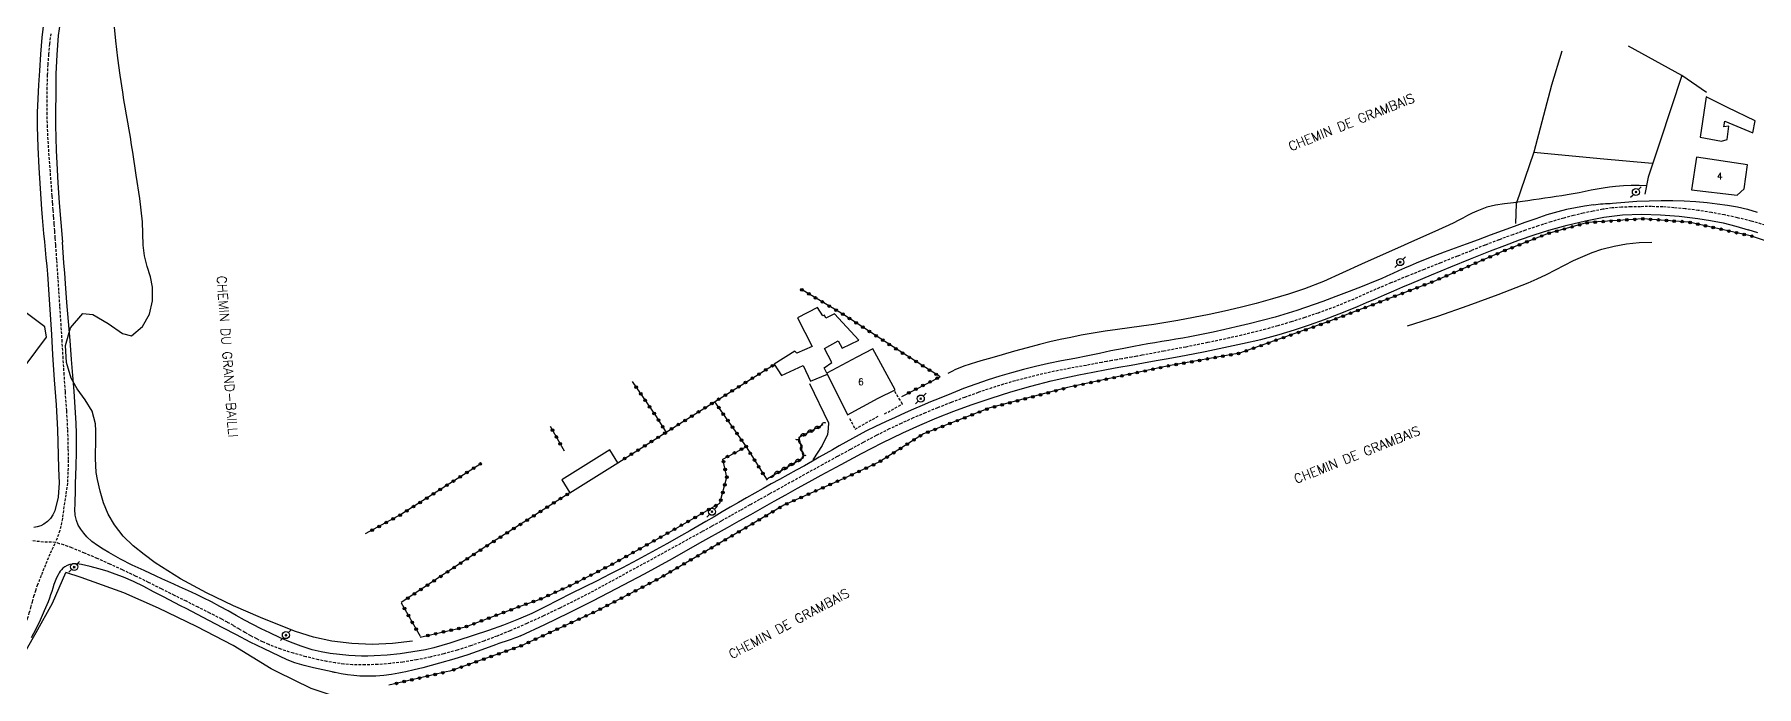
# Model space of a CAD drawing. Header units: millimetres. Extents: x 145000 to 146000, y 142999 to 144002.
# Drawn here: x 145295.3 to 145621, y 143668.2 to 143791.5 of the extents above; entities that cross this region are included whole.
import ezdxf
from ezdxf.enums import TextEntityAlignment as Align

# ---------------------------------------------------------------- set-up
doc = ezdxf.new("R2010")
doc.units = ezdxf.units.MM
doc.linetypes.add('DASHED', pattern=[0.75, 0.5, -0.25])
doc.layers.get('0').update_dxf_attribs({"linetype": 'CONTINUOUS'})
for name, color, linetype in [('W0001', 6, 'DASHED'), ('W0008', 7, 'CONTINUOUS'), ('W0017', 7, 'CONTINUOUS'), ('W0101', 7, 'CONTINUOUS'), ('W0104', 1, 'CONTINUOUS'), ('W0112', 1, 'DASHED'), ('W0211', 2, 'CONTINUOUS'), ('W0300', 7, 'CONTINUOUS'), ('W0310', 3, 'CONTINUOUS'), ('W0323', 7, 'CONTINUOUS'), ('W0330', 7, 'CONTINUOUS'), ('W0473', 7, 'CONTINUOUS'), ('W0989', 7, 'CONTINUOUS'), ('W0991', 7, 'CONTINUOUS')]:
    doc.layers.add(name, color=color, linetype=linetype)
doc.styles.get("Standard").update_dxf_attribs({"font": 'romans.shx', "width": 0.85})

# ---------------------------------------------------------------- blocks, each defined once
blk = doc.blocks.new('T473')
for p, q in [((-0.166667, 0.166667), (0.166667, -0.166667)), ((-0.166667, -0.166667), (0.166667, 0.166667)), ((0.500001, 0.500001), (1.000002, 1.000002)), ((-1.000002, -1.000002), (-0.500001, -0.500001))]:
    blk.add_line(p, q)
blk.add_ellipse((0, 0), major_axis=(0.471405, 0.471405), ratio=1, start_param=5.4977871438, end_param=11.780972451)
blk = doc.blocks.new('t323o')
at = {"color": 0, "linetype": 'Continuous'}
for radius in [0.25, 0.15]:
    blk.add_circle((0, 0), radius, dxfattribs=at)
blk = doc.blocks.new('t310o')
at = {"color": 0, "linetype": 'Continuous'}
for centre, start, end in [((-0.5, 0.38), 216.8699, 323.1304), ((0.5, -0.37), 36.8699, 143.1303)]:
    blk.add_arc(centre, 0.625, start, end, dxfattribs=at)

msp = doc.modelspace()

# ---------------------------------------------------------------- linework, layer by layer
at = {"layer": 'W0001'}
for points in [[(145298.38, 143791.64), (145298.14, 143789.7), (145297.95, 143787.76), (145297.81, 143785.81), (145297.71, 143783.86), (145297.63, 143781.48), (145297.6, 143779.11), (145297.62, 143776.73), (145297.68, 143774.35), (145297.82, 143771.32), (145298.02, 143768.3), (145298.25, 143765.28), (145298.48, 143762.26), (145298.57, 143760.93), (145298.67, 143759.61), (145298.76, 143758.28), (145298.86, 143756.96), (145298.97, 143755.63), (145299.06, 143754.31), (145299.16, 143752.98), (145299.26, 143751.66), (145299.46, 143748.74), (145299.66, 143745.83), (145299.85, 143742.91), (145300.04, 143739.99), (145300.25, 143736.87), (145300.45, 143733.75), (145300.64, 143730.63), (145300.83, 143727.5), (145301.07, 143723.93), (145301.33, 143720.35), (145301.54, 143716.76), (145301.63, 143713.18), (145301.64, 143711.01), (145301.63, 143708.84), (145301.51, 143706.66), (145301.22, 143704.5), (145300.87, 143702.26), (145300.56, 143699.98), (145300.09, 143697.7), (145299.27, 143695.53), (145299.26, 143695.48)], [(145622.67, 143755.46), (145620.05, 143756.19), (145617.41, 143756.85), (145614.96, 143757.39), (145612.5, 143757.85), (145610.02, 143758.23), (145607.54, 143758.54), (145605.42, 143758.75), (145603.31, 143758.89), (145601.19, 143758.96), (145599.07, 143758.94), (145597.29, 143758.9), (145595.51, 143758.84), (145593.73, 143758.71), (145591.97, 143758.44), (145590.11, 143758.1), (145588.25, 143757.7), (145586.41, 143757.27), (145584.58, 143756.79), (145582.14, 143756.08), (145579.73, 143755.31), (145577.33, 143754.49), (145574.94, 143753.65), (145572.29, 143752.68), (145569.67, 143751.66), (145567.06, 143750.62), (145564.44, 143749.58), (145561.29, 143748.33), (145558.14, 143747.08), (145554.99, 143745.81), (145551.85, 143744.52), (145550.45, 143743.93), (145549.04, 143743.32), (145547.65, 143742.71), (145546.25, 143742.09), (145544.85, 143741.48), (145543.44, 143740.88), (145542.03, 143740.3), (145540.6, 143739.75), (145538.09, 143738.84), (145535.57, 143737.98), (145533.02, 143737.17), (145530.47, 143736.41), (145528.2, 143735.78), (145525.92, 143735.19), (145523.63, 143734.65), (145521.34, 143734.12), (145517.21, 143733.24), (145513.07, 143732.41), (145508.93, 143731.63), (145504.78, 143730.85), (145503.83, 143730.67), (145502.88, 143730.5), (145501.93, 143730.34), (145500.98, 143730.17), (145500.04, 143730.01), (145499.09, 143729.84), (145498.14, 143729.68), (145497.19, 143729.5), (145494.2, 143728.95), (145491.2, 143728.4), (145488.21, 143727.82), (145485.23, 143727.16), (145483.01, 143726.6), (145480.79, 143726.01), (145478.59, 143725.37), (145476.4, 143724.69), (145473.81, 143723.82), (145471.23, 143722.89), (145468.67, 143721.92), (145466.12, 143720.92), (145463.81, 143719.97), (145461.52, 143719), (145459.25, 143717.98), (145456.99, 143716.92), (145454.5, 143715.67), (145452.04, 143714.36), (145449.6, 143713.03), (145447.15, 143711.7), (145444.39, 143710.19), (145441.62, 143708.67), (145438.86, 143707.14), (145436.11, 143705.61), (145434.28, 143704.6), (145432.45, 143703.58), (145430.63, 143702.56), (145428.81, 143701.54), (145426.98, 143700.52), (145425.16, 143699.5), (145423.33, 143698.48), (145421.5, 143697.47), (145418.19, 143695.64), (145414.87, 143693.82), (145411.54, 143692), (145408.22, 143690.2), (145405.61, 143688.78), (145403.01, 143687.36), (145400.4, 143685.95), (145397.77, 143684.6), (145394.67, 143683.07), (145391.56, 143681.58), (145388.42, 143680.14), (145385.25, 143678.78), (145382.79, 143677.78), (145380.31, 143676.82), (145377.8, 143675.93), (145375.27, 143675.13), (145372.72, 143674.43), (145370.16, 143673.8), (145367.57, 143673.27), (145364.97, 143672.86), (145362.6, 143672.58), (145360.23, 143672.4), (145357.84, 143672.32), (145355.46, 143672.36), (145353.83, 143672.48), (145352.21, 143672.69), (145350.61, 143672.96), (145349.01, 143673.29), (145346.62, 143673.87), (145344.26, 143674.52), (145341.92, 143675.28), (145339.62, 143676.16), (145338.46, 143676.68), (145337.33, 143677.24), (145336.21, 143677.84), (145335.11, 143678.47), (145334.02, 143679.11), (145332.92, 143679.75), (145331.82, 143680.37), (145330.71, 143680.97), (145328.49, 143682.11), (145326.26, 143683.23), (145324.02, 143684.34), (145321.79, 143685.45), (145319.33, 143686.68), (145316.88, 143687.9), (145314.42, 143689.11), (145311.94, 143690.28), (145309.57, 143691.37), (145307.18, 143692.43), (145304.78, 143693.46), (145302.37, 143694.44), (145301.6, 143694.72), (145300.82, 143694.99), (145300.04, 143695.24), (145299.26, 143695.48)], [(145288.16, 143671), (145289.51, 143672.94), (145290.83, 143674.91), (145292.06, 143676.94), (145293.16, 143679.05), (145293.6, 143680.06), (145293.98, 143681.09), (145294.31, 143682.14), (145294.61, 143683.2), (145294.9, 143684.25), (145295.2, 143685.31), (145295.52, 143686.36), (145295.88, 143687.39), (145296.66, 143689.44), (145297.49, 143691.47), (145298.35, 143693.48), (145299.26, 143695.48)], [(145299.26, 143695.48), (145297, 143695.55), (145294.76, 143695.78)]]:
    msp.add_lwpolyline(points, dxfattribs=at)
at = {"layer": 'W0008'}
for points in [[(145297.03, 143794.08), (145296.7, 143790.92), (145296.44, 143787.76), (145296.22, 143784.6), (145296.05, 143781.97), (145295.92, 143779.35), (145295.83, 143776.72), (145295.81, 143774.09), (145295.9, 143770.17), (145296.09, 143766.26), (145296.34, 143762.35), (145296.62, 143758.45), (145296.74, 143756.91), (145296.87, 143755.37), (145297.02, 143753.84), (145297.17, 143752.31), (145297.32, 143750.78), (145297.47, 143749.24), (145297.61, 143747.71), (145297.74, 143746.17), (145298.02, 143742.37), (145298.26, 143738.56), (145298.49, 143734.75), (145298.72, 143730.95), (145299.04, 143726.22), (145299.39, 143721.5), (145299.66, 143716.77), (145299.76, 143712.03), (145299.83, 143709.43), (145299.94, 143706.77), (145299.79, 143704.06), (145299.12, 143701.44), (145298.76, 143700.7), (145298.3, 143700.01), (145297.73, 143699.41), (145297.07, 143698.91), (145296.47, 143698.6), (145295.83, 143698.4), (145295.17, 143698.3)], [(145300.17, 143793.82), (145299.8, 143791.29), (145299.49, 143787.67), (145299.35, 143784.04), (145299.31, 143780.41), (145299.29, 143776.79), (145299.29, 143774.38), (145299.33, 143771.97), (145299.4, 143769.56), (145299.5, 143767.15), (145299.7, 143763.42), (145299.96, 143759.69), (145300.27, 143755.97), (145300.62, 143752.25)], [(145590.21, 143759.27), (145590.65, 143759.36), (145591.1, 143759.43), (145591.55, 143759.47), (145592.01, 143759.5), (145592.46, 143759.52), (145592.91, 143759.54), (145593.36, 143759.57), (145593.81, 143759.61), (145596.11, 143759.82), (145598.41, 143759.98), (145600.71, 143760.07), (145603.02, 143760.11), (145605.19, 143760.1), (145607.36, 143760.03), (145609.53, 143759.91), (145611.69, 143759.72), (145613.6, 143759.5), (145615.52, 143759.24), (145617.42, 143758.9), (145619.3, 143758.47), (145621.17, 143757.92)], [(145590.21, 143759.27), (145588.5, 143759.03), (145586.81, 143758.73), (145585.12, 143758.38), (145583.45, 143757.97), (145581.35, 143757.37), (145579.27, 143756.67), (145577.22, 143755.93), (145575.16, 143755.2), (145572.89, 143754.38), (145570.62, 143753.55), (145568.36, 143752.7), (145566.1, 143751.86), (145564.01, 143751.09), (145561.92, 143750.32), (145559.83, 143749.54), (145557.75, 143748.73), (145556.63, 143748.27), (145555.53, 143747.79), (145554.42, 143747.29), (145553.32, 143746.8), (145552.22, 143746.3), (145551.12, 143745.8), (145550.02, 143745.32), (145548.9, 143744.85), (145546.44, 143743.85), (145543.97, 143742.89), (145541.48, 143741.94), (145538.99, 143741.02), (145537.36, 143740.44), (145535.73, 143739.86), (145534.09, 143739.31), (145532.44, 143738.79), (145530, 143738.08), (145527.55, 143737.43), (145525.09, 143736.81), (145522.62, 143736.22), (145520.43, 143735.72), (145518.24, 143735.24), (145516.04, 143734.79), (145513.83, 143734.36), (145512.51, 143734.11), (145511.19, 143733.88), (145509.87, 143733.66), (145508.54, 143733.44), (145507.22, 143733.22), (145505.89, 143733), (145504.57, 143732.77), (145503.25, 143732.52), (145501.07, 143732.1), (145498.89, 143731.66), (145496.72, 143731.2), (145494.54, 143730.76), (145492.06, 143730.26), (145489.58, 143729.77), (145487.1, 143729.27), (145484.63, 143728.71), (145482.38, 143728.15), (145480.13, 143727.55), (145477.9, 143726.91), (145475.69, 143726.22), (145473.35, 143725.41), (145471.03, 143724.54), (145468.74, 143723.63), (145466.44, 143722.71), (145464.81, 143722.05), (145463.19, 143721.37), (145461.58, 143720.67), (145459.97, 143719.96), (145458.1, 143719.12), (145456.24, 143718.28), (145454.39, 143717.4), (145452.56, 143716.49), (145451.28, 143715.82), (145450.01, 143715.13), (145448.75, 143714.43), (145447.5, 143713.71), (145446.25, 143712.99), (145445, 143712.27), (145443.75, 143711.56), (145442.49, 143710.85), (145440.93, 143709.98), (145439.36, 143709.12), (145437.8, 143708.26), (145436.23, 143707.39), (145434.67, 143706.53), (145433.1, 143705.66), (145431.54, 143704.79), (145429.98, 143703.91), (145428.44, 143703.03), (145426.9, 143702.14), (145425.37, 143701.24), (145423.84, 143700.33), (145422.31, 143699.43), (145420.77, 143698.54), (145419.23, 143697.65), (145417.69, 143696.77), (145414.92, 143695.22), (145412.14, 143693.68), (145409.35, 143692.17), (145406.55, 143690.69), (145404.13, 143689.45), (145401.7, 143688.23), (145399.26, 143687.03), (145396.82, 143685.83), (145394.34, 143684.57), (145391.87, 143683.3), (145389.38, 143682.07), (145386.84, 143680.94), (145384.02, 143679.83), (145381.16, 143678.81), (145378.29, 143677.87), (145375.4, 143676.94), (145373.89, 143676.46), (145372.36, 143675.99), (145370.83, 143675.56), (145369.27, 143675.2), (145366.86, 143674.77), (145364.44, 143674.44), (145362, 143674.19), (145359.56, 143674.03), (145358.35, 143673.99), (145357.15, 143673.99), (145355.94, 143674.03), (145354.74, 143674.12), (145352.99, 143674.29), (145351.25, 143674.5), (145349.51, 143674.8), (145347.79, 143675.2), (145345.73, 143675.84), (145343.72, 143676.61), (145341.75, 143677.47), (145339.79, 143678.36), (145338.18, 143679.13), (145336.59, 143679.94), (145335.02, 143680.78), (145333.46, 143681.65), (145331.9, 143682.52), (145330.34, 143683.38), (145328.76, 143684.22), (145327.17, 143685.02), (145326.07, 143685.55), (145324.97, 143686.07), (145323.86, 143686.57), (145322.75, 143687.07), (145321.63, 143687.56), (145320.52, 143688.06), (145319.41, 143688.57), (145318.31, 143689.09), (145316.05, 143690.15), (145313.79, 143691.2), (145311.56, 143692.32), (145309.38, 143693.54), (145308.29, 143694.21), (145307.21, 143694.9), (145306.17, 143695.67), (145305.22, 143696.55), (145304.61, 143697.23), (145304.05, 143697.96), (145303.58, 143698.76), (145303.23, 143699.61), (145303, 143700.63), (145302.94, 143701.67), (145302.97, 143702.7), (145303.01, 143703.72), (145303.02, 143704.54), (145303.04, 143705.35), (145303.06, 143706.17), (145303.08, 143706.98), (145303.1, 143707.8), (145303.12, 143708.62), (145303.15, 143709.43), (145303.18, 143710.25), (145303.23, 143712.18), (145303.26, 143714.12), (145303.24, 143716.05), (145303.16, 143717.99), (145302.98, 143721.01), (145302.78, 143724.04), (145302.56, 143727.06), (145302.32, 143730.08), (145302.01, 143733.67), (145301.71, 143737.26), (145301.42, 143740.85), (145301.15, 143744.44), (145301.01, 143746.39), (145300.87, 143748.35), (145300.74, 143750.3), (145300.62, 143752.25)], [(145387.24, 143677.83), (145391.83, 143679.98), (145396.38, 143682.18), (145400.91, 143684.43), (145405.41, 143686.74), (145410.7, 143689.55), (145415.95, 143692.45), (145421.17, 143695.38), (145426.4, 143698.3), (145428.61, 143699.53), (145430.82, 143700.77), (145433.02, 143702.01), (145435.22, 143703.25), (145437.43, 143704.49), (145439.64, 143705.73), (145441.85, 143706.95), (145444.08, 143708.16), (145447.91, 143710.23), (145451.76, 143712.29), (145455.63, 143714.29), (145459.56, 143716.19), (145462.75, 143717.63), (145465.97, 143719), (145469.22, 143720.29), (145472.5, 143721.5), (145476.23, 143722.76), (145479.99, 143723.93), (145483.78, 143725), (145487.59, 143726), (145490.2, 143726.61), (145492.83, 143727.14), (145495.46, 143727.64), (145498.1, 143728.14), (145500.43, 143728.59), (145502.76, 143729.01), (145505.1, 143729.43), (145507.44, 143729.84), (145509.77, 143730.26), (145512.11, 143730.68), (145514.44, 143731.13), (145516.77, 143731.59), (145520.28, 143732.31), (145523.78, 143733.05), (145527.27, 143733.86), (145530.74, 143734.78), (145533.62, 143735.65), (145536.47, 143736.61), (145539.3, 143737.63), (145542.11, 143738.69), (145543.84, 143739.37), (145545.57, 143740.08), (145547.28, 143740.81), (145548.99, 143741.55), (145550.69, 143742.3), (145552.4, 143743.04), (145554.11, 143743.78), (145555.83, 143744.5), (145559.53, 143746.05), (145563.24, 143747.6), (145566.95, 143749.11), (145570.69, 143750.58), (145573.43, 143751.63), (145576.18, 143752.67), (145578.96, 143753.65), (145581.77, 143754.51), (145585.2, 143755.44), (145588.66, 143756.28), (145592.17, 143756.95), (145595.71, 143757.37), (145599.28, 143757.52), (145602.84, 143757.43), (145606.39, 143757.15), (145609.92, 143756.73), (145612.34, 143756.35), (145614.74, 143755.87), (145617.11, 143755.28), (145619.46, 143754.58)], [(145621.27, 143754.01), (145619.46, 143754.58)], [(145351.58, 143671), (145349.81, 143671.36), (145348.05, 143671.75), (145346.29, 143672.2), (145344.57, 143672.74), (145343.07, 143673.31), (145341.62, 143673.96), (145340.18, 143674.65), (145338.75, 143675.34), (145336.11, 143676.64), (145333.51, 143677.99), (145330.91, 143679.36), (145328.3, 143680.72), (145327.23, 143681.28), (145326.15, 143681.84), (145325.08, 143682.4), (145324, 143682.96), (145322.93, 143683.52), (145321.85, 143684.08), (145320.78, 143684.63), (145319.7, 143685.18), (145317.82, 143686.15), (145315.95, 143687.12), (145314.05, 143688.07), (145312.11, 143688.91), (145310.58, 143689.5), (145309.02, 143690.04), (145307.44, 143690.51), (145305.85, 143690.91), (145305.03, 143691.11), (145304.19, 143691.3), (145303.33, 143691.42), (145302.46, 143691.39), (145301.97, 143691.28), (145301.5, 143691.1), (145301.06, 143690.87), (145300.66, 143690.58), (145300.38, 143690.32), (145300.15, 143690.02), (145299.95, 143689.7), (145299.76, 143689.37), (145299.46, 143688.76), (145299.2, 143688.13), (145298.97, 143687.49), (145298.76, 143686.84), (145298.55, 143686.19), (145298.35, 143685.55), (145298.13, 143684.91), (145297.88, 143684.27), (145297.14, 143682.53), (145296.37, 143680.81), (145295.55, 143679.1), (145294.68, 143677.42)], [(145387.24, 143677.83), (145386.67, 143677.58), (145386.08, 143677.35), (145385.49, 143677.14), (145384.89, 143676.94), (145384.3, 143676.75), (145383.7, 143676.56), (145383.11, 143676.35), (145382.52, 143676.14), (145379.9, 143675.17), (145377.26, 143674.25), (145374.61, 143673.41), (145371.93, 143672.62), (145370.34, 143672.18), (145368.74, 143671.75), (145367.14, 143671.36), (145365.53, 143671)], [(145365.53, 143671), (145364.86, 143670.87), (145364.19, 143670.74), (145363.52, 143670.63), (145362.85, 143670.53), (145361.35, 143670.35), (145359.86, 143670.22), (145358.36, 143670.17), (145356.85, 143670.19), (145355.67, 143670.29), (145354.49, 143670.45), (145353.33, 143670.66), (145352.17, 143670.89), (145352.02, 143670.91), (145351.87, 143670.94), (145351.73, 143670.97), (145351.58, 143671)]]:
    msp.add_lwpolyline(points, dxfattribs=at)
at = {"layer": 'W0017'}
msp.add_lwpolyline([(145441.88, 143725.49), (145445.47, 143718.09), (145445.4, 143717.02), (145445.33, 143715.9), (145444.3, 143713.77), (145442.51, 143711.1)], dxfattribs=at)
at = {"layer": 'W0101'}
for points in [[(145617.35, 143761.12), (145618.68, 143762.33), (145619.34, 143766.88), (145609.71, 143768.3), (145608.73, 143762.15)], [(145608.73, 143762.15), (145617.35, 143761.12)]]:
    msp.add_lwpolyline(points, dxfattribs=at)
msp.add_lwpolyline([(145449.1, 143719.62), (145454.89, 143722.73), (145458.07, 143724.32), (145453.89, 143732.06), (145450.85, 143730.48), (145445.17, 143727.5)], close=True, dxfattribs=at)
at = {"layer": 'W0104'}
for points in [[(145611.48, 143779.73), (145610.35, 143772.07), (145614.42, 143771.34), (145615.49, 143771.64), (145615.78, 143774.13), (145614.87, 143774.04), (145615.02, 143775.11), (145620.31, 143772.92), (145620.8, 143775.14), (145615.54, 143777.7)], [(145396.57, 143704.87), (145405.67, 143710.54), (145404.13, 143713), (145395.03, 143707.33)]]:
    msp.add_lwpolyline(points, close=True, dxfattribs=at)
for points in [[(145291.51, 143726.17), (145297.58, 143734.27), (145297.25, 143736.2), (145284.03, 143746.1)], [(145445.2, 143727.45), (145444.67, 143728.5), (145446.15, 143729.48), (145444.72, 143732.11), (145447.32, 143733.56), (145448.1, 143732.19), (145451.2, 143733.73), (145446.6, 143738.67), (145444.96, 143737.87), (145444.72, 143738.43), (145444.42, 143738.29), (145443.42, 143739.89), (145439.61, 143737.95), (145442.4, 143732.49), (145439.48, 143731.24), (145439.13, 143731.64), (145435.24, 143729.17), (145436.6, 143727.06), (145440.68, 143728.92), (145442.09, 143725.98), (145445.27, 143727.31)]]:
    msp.add_lwpolyline(points, dxfattribs=at)
at = {"layer": 'W0112'}
for points in [[(145456.09, 143719.76), (145459.46, 143721.64), (145457.97, 143724.15)], [(145449.46, 143718.92), (145450.54, 143716.91), (145455.05, 143719.43)]]:
    msp.add_lwpolyline(points, dxfattribs=at)
at = {"layer": 'W0211'}
for points in [[(145366.82, 143676.8), (145363.01, 143676.35), (145359.17, 143676.2), (145355.34, 143676.36), (145351.52, 143676.82), (145348.04, 143677.58), (145344.65, 143678.66), (145341.33, 143679.93), (145338.07, 143681.29), (145332.93, 143683.52), (145327.85, 143685.92), (145322.89, 143688.59), (145318.15, 143691.63), (145316.02, 143693.17), (145313.96, 143694.83), (145312.05, 143696.68), (145310.4, 143698.78), (145309.24, 143700.79), (145308.36, 143702.94), (145307.69, 143705.15), (145307.19, 143707.38), (145306.98, 143708.69), (145306.88, 143710.01), (145306.84, 143711.32), (145306.86, 143712.64), (145306.89, 143713.95), (145306.92, 143715.25), (145306.91, 143716.56), (145306.85, 143717.87), (145306.2, 143720.27), (145304.85, 143722.46), (145303.35, 143724.48), (145302.24, 143726.51), (145301.37, 143729.46), (145301.17, 143732.71), (145302.1, 143736.03), (145304.41, 143738.73), (145306.35, 143738.57), (145309.2, 143736.84), (145311.92, 143734.98), (145313.64, 143734.53), (145315.74, 143736.28), (145317.07, 143738.62), (145317.64, 143741.16), (145317.61, 143743.7), (145317.23, 143745.66), (145316.62, 143747.62), (145316.08, 143749.62), (145315.87, 143751.64), (145315.7, 143756.07), (145315.2, 143760.49), (145314.53, 143764.87), (145313.88, 143769.23), (145313.67, 143770.65), (145313.44, 143772.07), (145313.19, 143773.49), (145312.94, 143774.9), (145312.69, 143776.31), (145312.44, 143777.73), (145312.21, 143779.14), (145311.99, 143780.56), (145311.52, 143783.79), (145311.07, 143787.02), (145310.67, 143790.26), (145310.36, 143793.51)], [(145600.34, 143762.91), (145598.84, 143762.96), (145597.34, 143762.95), (145595.84, 143762.89), (145594.35, 143762.77), (145593.2, 143762.64), (145592.05, 143762.47), (145590.91, 143762.26), (145589.78, 143762.04), (145588.64, 143761.81), (145587.51, 143761.58), (145586.38, 143761.37), (145585.24, 143761.17), (145584.18, 143761), (145583.12, 143760.84), (145582.05, 143760.68), (145580.99, 143760.53), (145579.93, 143760.38), (145578.86, 143760.22), (145577.8, 143760.06), (145576.74, 143759.9), (145575.06, 143759.68), (145573.36, 143759.48), (145571.67, 143759.23), (145570.01, 143758.82), (145569.07, 143758.49), (145568.15, 143758.11), (145567.25, 143757.69), (145566.37, 143757.25), (145565.5, 143756.78), (145564.62, 143756.32), (145563.75, 143755.88), (145562.86, 143755.45), (145559.61, 143753.98), (145556.36, 143752.53), (145553.1, 143751.1), (145549.84, 143749.66), (145546.28, 143748.05), (145542.73, 143746.41), (145539.15, 143744.82), (145535.51, 143743.4), (145532.51, 143742.39), (145529.47, 143741.49), (145526.41, 143740.67), (145523.34, 143739.9), (145520.41, 143739.21), (145517.47, 143738.58), (145514.52, 143737.99), (145511.56, 143737.44), (145509.28, 143737.05), (145507, 143736.7), (145504.71, 143736.37), (145502.42, 143736.05), (145500.13, 143735.73), (145497.85, 143735.4), (145495.56, 143735.03), (145493.29, 143734.63), (145491.31, 143734.24), (145489.34, 143733.82), (145487.38, 143733.37), (145485.42, 143732.89), (145483.04, 143732.28), (145480.68, 143731.62), (145478.31, 143730.94), (145475.95, 143730.26), (145474.73, 143729.91), (145473.51, 143729.57), (145472.29, 143729.2), (145471.08, 143728.79), (145470.31, 143728.48), (145469.54, 143728.14), (145468.79, 143727.78), (145468.05, 143727.39)]]:
    msp.add_lwpolyline(points, dxfattribs=at)
at = {"layer": 'W0300'}
msp.add_lwpolyline([(145555, 143736.39), (145560.77, 143738.25), (145566.49, 143740.23), (145572.18, 143742.32), (145577.82, 143744.54), (145579.57, 143745.3), (145581.3, 143746.13), (145583.01, 143747), (145584.71, 143747.88), (145586.43, 143748.74), (145588.18, 143749.55), (145589.96, 143750.27), (145591.79, 143750.88), (145594.11, 143751.47), (145596.47, 143751.89), (145598.84, 143752.15), (145601.23, 143752.24)], dxfattribs=at)
at = {"layer": 'W0310'}
msp.add_lwpolyline([(145433.95, 143707.57), (145440.73, 143711.51), (145439.92, 143715.36), (145444.45, 143717.74)], dxfattribs=at)
at = {"layer": 'W0323'}
for points in [[(145626.9, 143751.07), (145619.91, 143753.43), (145608.23, 143756.02), (145599.52, 143756.65), (145589.09, 143755.92), (145581.61, 143753.88), (145573.08, 143750.51), (145559.97, 143744.82), (145540.1, 143737.21), (145523.25, 143731.24), (145509.8, 143728.84), (145490.7, 143724.73)], [(145459.35, 143723.07), (145466.59, 143726.79), (145458.97, 143731.6), (145448.2, 143738.63), (145440.39, 143743.27)], [(145405.67, 143710.54), (145417.88, 143718.25), (145423.95, 143722.06), (145435.2, 143729.08)], [(145490.7, 143724.73), (145476.01, 143720.89), (145463.45, 143715.99), (145455.16, 143710.71), (145448.25, 143707.51), (145437.01, 143702.5), (145430.8, 143698.79), (145413.68, 143688.8), (145401.59, 143682.49), (145387.34, 143675.9), (145373.88, 143671.16), (145373.19, 143671)], [(145408.37, 143725.9), (145412.79, 143719.45), (145414.92, 143716.07)], [(145423.95, 143722.06), (145429.92, 143713.57), (145433.86, 143707.22)], [(145392.84, 143717.48), (145395.48, 143712.79)], [(145368.26, 143677.56), (145376.83, 143679.51), (145387.17, 143683.4), (145391.11, 143684.82), (145396.81, 143687.42), (145404.27, 143691.17), (145414.96, 143697.17), (145424.94, 143702.88), (145426.27, 143707.82), (145425.49, 143711.23), (145429.92, 143713.57)], [(145379.71, 143710.36), (145364.74, 143700.8), (145357.85, 143697.08)], [(145396.57, 143704.87), (145381.24, 143695.06), (145364.65, 143684.1)], [(145364.65, 143684.07), (145368.24, 143677.76)], [(145373.19, 143671), (145362.3, 143668.49)]]:
    msp.add_lwpolyline(points, dxfattribs=at)
at = {"layer": 'W0330'}
for points in [[(145611.57, 143780.5), (145606.88, 143783.74), (145596.83, 143789.3)], [(145584.22, 143788.34), (145582.28, 143781.94), (145578.89, 143769.23), (145591.43, 143768.05), (145601.31, 143767.16)], [(145606.88, 143783.74), (145602.8, 143771.32), (145600.56, 143764.54), (145599.88, 143761.28)], [(145578.89, 143769.23), (145575.55, 143759.48), (145575.43, 143755.77)], [(145291.27, 143671), (145291.93, 143672.03), (145295.64, 143678.44), (145298.68, 143683.97), (145301.2, 143689.82)], [(145341.22, 143671), (145340.07, 143671.57), (145332.86, 143675.97), (145325.94, 143679.61), (145318.72, 143683.05), (145312.2, 143685.94), (145304.12, 143688.84), (145301.2, 143689.82)], [(145397.25, 143650.84), (145393.79, 143652.5), (145384.98, 143655.74), (145375.86, 143658.72), (145365.07, 143662.16), (145355.38, 143665.27), (145347.63, 143667.87), (145341.22, 143671)]]:
    msp.add_lwpolyline(points, dxfattribs=at)

# ---------------------------------------------------------------- block references
at = {"layer": 'W0310'}
for p, rotation in [((145442.79, 143716.86), 27.72673279074718), ((145444.11, 143717.56), 27.72673279074718), ((145440.13, 143715.46), 27.72673279074718), ((145440.18, 143714.12), 101.8081938855257), ((145441.46, 143716.16), 27.72673279074718), ((145439.13, 143710.59), 30.17440129976583), ((145440.43, 143711.34), 30.17440129976583), ((145440.49, 143712.65), 101.8081938855257), ((145435.24, 143708.33), 30.17440129976583), ((145436.54, 143709.08), 30.17440129976583), ((145437.84, 143709.83), 30.17440129976583)]:
    msp.add_blockref('t310o', p, dxfattribs=dict(at, rotation=rotation))
at = {"layer": 'W0323'}
for p, rotation in [((145593.51, 143756.23), 184.0196415781166), ((145595.01, 143756.33), 184.0196415781166), ((145596.5, 143756.44), 184.0196415781166), ((145598, 143756.54), 184.0196415781166), ((145599.5, 143756.65), 184.0196415781166), ((145600.99, 143756.54), 175.8260893192447), ((145602.49, 143756.43), 175.8260893192447), ((145603.98, 143756.32), 175.8260893192447), ((145605.48, 143756.22), 175.8260893192447), ((145580.39, 143753.4), 201.5926488151781), ((145581.79, 143753.93), 195.2512250923925), ((145583.24, 143754.32), 195.2512250923925), ((145584.68, 143754.72), 195.2512250923925), ((145586.13, 143755.11), 195.2512250923925), ((145587.58, 143755.51), 195.2512250923925), ((145589.02, 143755.9), 195.2512250923925), ((145590.52, 143756.02), 184.0196415781166), ((145592.01, 143756.12), 184.0196415781166), ((145606.98, 143756.11), 175.8260893192447), ((145608.47, 143755.96), 167.5325067430909), ((145609.93, 143755.64), 167.5325067430909), ((145611.4, 143755.32), 167.5325067430909), ((145612.86, 143754.99), 167.5325067430909), ((145614.33, 143754.67), 167.5325067430909), ((145615.79, 143754.34), 167.5325067430909), ((145617.26, 143754.02), 167.5325067430909), ((145618.72, 143753.7), 167.5325067430909), ((145620.18, 143753.34), 161.2976253810874), ((145572.03, 143750.05), 203.427098476081), ((145573.41, 143750.64), 201.5926488151781), ((145574.81, 143751.19), 201.5926488151781), ((145576.2, 143751.74), 201.5926488151781), ((145577.6, 143752.29), 201.5926488151781), ((145578.99, 143752.84), 201.5926488151781), ((145563.78, 143746.47), 203.427098476081), ((145565.15, 143747.07), 203.427098476081), ((145566.53, 143747.66), 203.427098476081), ((145567.9, 143748.26), 203.427098476081), ((145569.28, 143748.86), 203.427098476081), ((145570.66, 143749.45), 203.427098476081), ((145440.46, 143743.22), 149.2856726133264), ((145556.84, 143743.62), 200.9704346921233), ((145558.24, 143744.16), 200.9704346921233), ((145559.64, 143744.7), 200.9704346921233), ((145561.02, 143745.28), 203.427098476081), ((145562.4, 143745.87), 203.427098476081), ((145441.75, 143742.46), 149.2856726133264), ((145443.04, 143741.69), 149.2856726133264), ((145444.33, 143740.93), 149.2856726133264), ((145445.62, 143740.16), 149.2856726133264), ((145548.44, 143740.4), 200.9704346921233), ((145549.84, 143740.94), 200.9704346921233), ((145551.24, 143741.48), 200.9704346921233), ((145552.64, 143742.01), 200.9704346921233), ((145554.04, 143742.55), 200.9704346921233), ((145555.44, 143743.09), 200.9704346921233), ((145446.91, 143739.39), 149.2856726133264), ((145448.2, 143738.63), 149.2856726133264), ((145449.46, 143737.81), 146.8785941310503), ((145450.71, 143736.99), 146.8785941310503), ((145538.62, 143736.68), 199.5111323931006), ((145540.03, 143737.18), 199.5111323931006), ((145541.43, 143737.72), 200.9704346921233), ((145542.83, 143738.25), 200.9704346921233), ((145544.23, 143738.79), 200.9704346921233), ((145545.63, 143739.33), 200.9704346921233), ((145547.03, 143739.86), 200.9704346921233), ((145451.97, 143736.17), 146.8785941310503), ((145453.22, 143735.35), 146.8785941310503), ((145454.48, 143734.53), 146.8785941310503), ((145455.74, 143733.71), 146.8785941310503), ((145530.13, 143733.68), 199.5111323931006), ((145531.55, 143734.18), 199.5111323931006), ((145532.96, 143734.68), 199.5111323931006), ((145534.38, 143735.18), 199.5111323931006), ((145535.79, 143735.68), 199.5111323931006), ((145537.2, 143736.18), 199.5111323931006), ((145456.99, 143732.89), 146.8785941310503), ((145458.25, 143732.07), 146.8785941310503), ((145459.51, 143731.26), 147.7062538266221), ((145460.78, 143730.46), 147.7062538266221), ((145517.15, 143730.15), 190.1105148642356), ((145518.63, 143730.41), 190.1105148642356), ((145520.1, 143730.67), 190.1105148642356), ((145521.58, 143730.94), 190.1105148642356), ((145523.06, 143731.2), 190.1105148642356), ((145524.48, 143731.67), 199.5111323931006), ((145525.89, 143732.17), 199.5111323931006), ((145527.31, 143732.67), 199.5111323931006), ((145528.72, 143733.17), 199.5111323931006), ((145432.34, 143727.29), 31.96046548218613), ((145433.61, 143728.09), 31.96046548218613), ((145434.88, 143728.88), 31.96046548218613), ((145462.05, 143729.66), 147.7062538266221), ((145463.31, 143728.85), 147.7062538266221), ((145464.58, 143728.05), 147.7062538266221), ((145465.85, 143727.25), 147.7062538266221), ((145500.97, 143726.94), 192.1416649095818), ((145502.43, 143727.25), 192.1416649095818), ((145503.9, 143727.57), 192.1416649095818), ((145505.37, 143727.88), 192.1416649095818), ((145506.83, 143728.2), 192.1416649095818), ((145508.3, 143728.51), 192.1416649095818), ((145509.77, 143728.83), 192.1416649095818), ((145511.24, 143729.09), 190.1105148642356), ((145512.72, 143729.36), 190.1105148642356), ((145514.2, 143729.62), 190.1105148642356), ((145515.67, 143729.88), 190.1105148642356), ((145409.11, 143724.82), 304.368770630275), ((145409.96, 143723.58), 304.368770630275), ((145427.25, 143724.12), 31.96046548218613), ((145428.52, 143724.91), 31.96046548218613), ((145429.79, 143725.71), 31.96046548218613), ((145431.07, 143726.5), 31.96046548218613), ((145460.69, 143723.76), 27.18280547492123), ((145462.02, 143724.44), 27.18280547492123), ((145463.36, 143725.13), 27.18280547492123), ((145464.69, 143725.81), 27.18280547492123), ((145466.03, 143726.5), 27.18280547492123), ((145487.03, 143723.77), 194.6375428903991), ((145488.49, 143724.15), 194.6375428903991), ((145489.94, 143724.53), 194.6375428903991), ((145492.17, 143725.04), 192.1416649095818), ((145493.63, 143725.36), 192.1416649095818), ((145495.1, 143725.68), 192.1416649095818), ((145496.57, 143725.99), 192.1416649095818), ((145498.03, 143726.31), 192.1416649095818), ((145499.5, 143726.62), 192.1416649095818), ((145410.81, 143722.34), 304.368770630275), ((145411.65, 143721.1), 304.368770630275), ((145422.16, 143720.94), 32.11886184910023), ((145423.43, 143721.73), 32.11886184910023), ((145424.7, 143722.53), 31.96046548218613), ((145424.73, 143720.96), 305.085195017509), ((145425.98, 143723.32), 31.96046548218613), ((145475.45, 143720.67), 201.3215816711737), ((145476.87, 143721.12), 194.6375428903991), ((145478.33, 143721.5), 194.6375428903991), ((145479.78, 143721.88), 194.6375428903991), ((145481.23, 143722.25), 194.6375428903991), ((145482.68, 143722.63), 194.6375428903991), ((145484.13, 143723.01), 194.6375428903991), ((145485.58, 143723.39), 194.6375428903991), ((145412.5, 143719.86), 304.368770630275), ((145413.32, 143718.61), 302.3490594791176), ((145414.12, 143717.34), 302.3490594791176), ((145417.08, 143717.74), 32.27317355070843), ((145418.35, 143718.54), 32.11886184910023), ((145419.62, 143719.34), 32.11886184910023), ((145420.89, 143720.14), 32.11886184910023), ((145425.59, 143719.73), 305.085195017509), ((145426.45, 143718.51), 305.085195017509), ((145427.32, 143717.28), 305.085195017509), ((145467.06, 143717.4), 201.3215816711737), ((145468.46, 143717.94), 201.3215816711737), ((145469.86, 143718.49), 201.3215816711737), ((145471.25, 143719.04), 201.3215816711737), ((145472.65, 143719.58), 201.3215816711737), ((145474.05, 143720.13), 201.3215816711737), ((145393.27, 143716.71), 299.3079710652181), ((145394.01, 143715.41), 299.3079710652181), ((145394.74, 143714.1), 299.3079710652181), ((145412.01, 143714.54), 32.27317355070843), ((145413.28, 143715.34), 32.27317355070843), ((145414.54, 143716.14), 32.27317355070843), ((145415.81, 143716.94), 32.27317355070843), ((145428.18, 143716.05), 305.085195017509), ((145429.04, 143714.82), 305.085195017509), ((145460.39, 143714.04), 212.503379922985), ((145461.66, 143714.85), 212.503379922985), ((145462.92, 143715.65), 212.503379922985), ((145464.27, 143716.31), 201.3215816711737), ((145465.66, 143716.85), 201.3215816711737), ((145406.93, 143711.34), 32.27317355070843), ((145408.2, 143712.14), 32.27317355070843), ((145409.47, 143712.94), 32.27317355070843), ((145410.74, 143713.74), 32.27317355070843), ((145425.61, 143710.73), 102.7774163808958), ((145426.36, 143711.69), 27.84012883997079), ((145427.69, 143712.39), 27.84012883997079), ((145429.02, 143713.09), 27.84012883997079), ((145429.9, 143713.6), 305.085195017509), ((145430.69, 143712.32), 301.7964356819783), ((145431.48, 143711.05), 301.7964356819783), ((145455.33, 143710.82), 212.503379922985), ((145456.6, 143711.62), 212.503379922985), ((145457.86, 143712.43), 212.503379922985), ((145459.13, 143713.24), 212.503379922985), ((145375.84, 143707.89), 212.5618376377073), ((145377.1, 143708.7), 212.5618376377073), ((145378.37, 143709.5), 212.5618376377073), ((145379.63, 143710.31), 212.5618376377073), ((145425.94, 143709.27), 102.7774163808958), ((145426.26, 143707.8), 74.96686548031578), ((145432.28, 143709.77), 301.7964356819783), ((145433.07, 143708.5), 301.7964356819783), ((145448.54, 143707.65), 204.8229299287347), ((145449.9, 143708.27), 204.8229299287347), ((145451.26, 143708.9), 204.8229299287347), ((145452.62, 143709.53), 204.8229299287347), ((145453.99, 143710.16), 204.8229299287347), ((145370.78, 143704.66), 212.5618376377073), ((145372.05, 143705.47), 212.5618376377073), ((145373.31, 143706.27), 212.5618376377073), ((145374.57, 143707.08), 212.5618376377073), ((145396.08, 143704.55), 212.6187127766689), ((145425.49, 143704.91), 74.96686548031578), ((145425.88, 143706.35), 74.96686548031578), ((145441.69, 143704.59), 204.0164081660005), ((145443.06, 143705.2), 204.0164081660005), ((145444.43, 143705.81), 204.0164081660005), ((145445.8, 143706.42), 204.0164081660005), ((145447.17, 143707.03), 204.0164081660005), ((145365.72, 143701.43), 212.5618376377073), ((145366.99, 143702.24), 212.5618376377073), ((145368.25, 143703.04), 212.5618376377073), ((145369.52, 143703.85), 212.5618376377073), ((145391.02, 143701.32), 212.6187127766689), ((145392.29, 143702.13), 212.6187127766689), ((145393.55, 143702.94), 212.6187127766689), ((145394.81, 143703.75), 212.6187127766689), ((145421.55, 143700.94), 29.78133488456066), ((145422.86, 143701.69), 29.78133488456066), ((145424.16, 143702.43), 29.78133488456066), ((145425.1, 143703.46), 74.96686548031578), ((145434.97, 143701.28), 210.903999885969), ((145436.26, 143702.05), 210.903999885969), ((145437.58, 143702.76), 204.0164081660005), ((145438.95, 143703.37), 204.0164081660005), ((145440.32, 143703.98), 204.0164081660005), ((145359.17, 143697.79), 208.3864144200627), ((145360.49, 143698.5), 208.3864144200627), ((145361.81, 143699.22), 208.3864144200627), ((145363.13, 143699.93), 208.3864144200627), ((145364.45, 143700.64), 208.3864144200627), ((145385.97, 143698.09), 212.6187127766689), ((145387.23, 143698.89), 212.6187127766689), ((145388.5, 143699.7), 212.6187127766689), ((145389.76, 143700.51), 212.6187127766689), ((145416.35, 143697.96), 29.78133488456066), ((145417.65, 143698.71), 29.78133488456066), ((145418.95, 143699.45), 29.78133488456066), ((145420.25, 143700.2), 29.78133488456066), ((145429.82, 143698.21), 210.2558129381366), ((145431.11, 143698.97), 210.903999885969), ((145432.4, 143699.74), 210.903999885969), ((145433.69, 143700.51), 210.903999885969), ((145380.92, 143694.85), 213.4390978711233), ((145382.18, 143695.66), 212.6187127766689), ((145383.44, 143696.47), 212.6187127766689), ((145384.71, 143697.28), 212.6187127766689), ((145409.81, 143694.28), 29.29663290643426), ((145411.12, 143695.01), 29.29663290643426), ((145412.43, 143695.75), 29.29663290643426), ((145413.74, 143696.48), 29.29663290643426), ((145415.05, 143697.22), 29.78133488456066), ((145423.34, 143694.43), 210.2558129381366), ((145424.64, 143695.19), 210.2558129381366), ((145425.93, 143695.94), 210.2558129381366), ((145427.23, 143696.7), 210.2558129381366), ((145428.52, 143697.46), 210.2558129381366), ((145375.91, 143691.54), 213.4390978711233), ((145377.16, 143692.37), 213.4390978711233), ((145378.41, 143693.19), 213.4390978711233), ((145379.67, 143694.02), 213.4390978711233), ((145404.58, 143691.34), 29.29663290643426), ((145405.89, 143692.08), 29.29663290643426), ((145407.2, 143692.81), 29.29663290643426), ((145408.5, 143693.55), 29.29663290643426), ((145418.16, 143691.41), 210.2558129381366), ((145419.45, 143692.17), 210.2558129381366), ((145420.75, 143692.92), 210.2558129381366), ((145422.04, 143693.68), 210.2558129381366), ((145370.9, 143688.23), 213.4390978711233), ((145372.16, 143689.06), 213.4390978711233), ((145373.41, 143689.89), 213.4390978711233), ((145374.66, 143690.71), 213.4390978711233), ((145397.89, 143687.96), 26.70920277253446), ((145399.23, 143688.63), 26.70920277253446), ((145400.57, 143689.31), 26.70920277253446), ((145401.91, 143689.98), 26.70920277253446), ((145403.25, 143690.66), 26.70920277253446), ((145412.96, 143688.42), 207.5701371822833), ((145414.27, 143689.14), 210.2558129381366), ((145415.57, 143689.9), 210.2558129381366), ((145416.86, 143690.65), 210.2558129381366), ((145365.9, 143684.93), 213.4390978711233), ((145367.15, 143685.76), 213.4390978711233), ((145368.4, 143686.58), 213.4390978711233), ((145369.65, 143687.41), 213.4390978711233), ((145391.08, 143684.81), 19.76696759858563), ((145392.45, 143685.43), 24.49773086099311), ((145393.81, 143686.05), 24.49773086099311), ((145395.18, 143686.67), 24.49773086099311), ((145396.54, 143687.29), 24.49773086099311), ((145406.31, 143684.95), 207.5701371822833), ((145407.64, 143685.64), 207.5701371822833), ((145408.97, 143686.34), 207.5701371822833), ((145410.3, 143687.03), 207.5701371822833), ((145411.63, 143687.73), 207.5701371822833), ((145365.28, 143682.97), 299.6441720833477), ((145366.02, 143681.67), 299.6441720833477), ((145382.64, 143681.7), 20.64347327770235), ((145384.04, 143682.22), 20.64347327770235), ((145385.45, 143682.75), 20.64347327770235), ((145386.85, 143683.28), 20.64347327770235), ((145388.26, 143683.79), 19.76696759858563), ((145389.67, 143684.3), 19.76696759858563), ((145399.61, 143681.57), 204.7904360981371), ((145400.97, 143682.2), 204.7904360981371), ((145402.32, 143682.87), 207.5701371822833), ((145403.65, 143683.56), 207.5701371822833), ((145404.98, 143684.26), 207.5701371822833), ((145366.76, 143680.36), 299.6441720833477), ((145367.5, 143679.06), 299.6441720833477), ((145371.18, 143678.22), 12.8163935615676), ((145372.64, 143678.56), 12.8163935615676), ((145374.11, 143678.89), 12.8163935615676), ((145375.57, 143679.22), 12.8163935615676), ((145377.02, 143679.58), 20.64347327770235), ((145378.43, 143680.11), 20.64347327770235), ((145379.83, 143680.64), 20.64347327770235), ((145381.23, 143681.17), 20.64347327770235), ((145392.8, 143678.43), 204.7904360981371), ((145394.16, 143679.06), 204.7904360981371), ((145395.53, 143679.69), 204.7904360981371), ((145396.89, 143680.32), 204.7904360981371), ((145398.25, 143680.94), 204.7904360981371), ((145369.72, 143677.89), 12.8163935615676), ((145384.53, 143674.91), 199.4228843381901), ((145385.94, 143675.41), 199.4228843381901), ((145387.36, 143675.91), 204.7904360981371), ((145388.72, 143676.54), 204.7904360981371), ((145390.08, 143677.17), 204.7904360981371), ((145391.44, 143677.8), 204.7904360981371), ((145376.04, 143671.92), 199.4228843381901), ((145377.45, 143672.42), 199.4228843381901), ((145378.87, 143672.92), 199.4228843381901), ((145380.28, 143673.42), 199.4228843381901), ((145381.7, 143673.92), 199.4228843381901), ((145383.11, 143674.41), 199.4228843381901), ((145363.76, 143668.83), 192.9631909708753), ((145365.22, 143669.17), 192.9631909708753), ((145366.68, 143669.5), 192.9631909708753), ((145368.14, 143669.84), 192.9631909708753), ((145369.61, 143670.18), 192.9631909708753), ((145371.07, 143670.51), 192.9631909708753), ((145372.53, 143670.85), 192.9631909708753), ((145374.62, 143671.42), 199.4228843381901)]:
    msp.add_blockref('t323o', p, dxfattribs=dict(at, rotation=rotation))
at = {"layer": 'W0473'}
for p in [(145598.22, 143761.71), (145553.63, 143748.47), (145462.94, 143722.67), (145423.45, 143701.27), (145302.8, 143690.85), (145342.85, 143677.95)]:
    msp.add_blockref('T473', p, dxfattribs=at)

# ---------------------------------------------------------------- texts
at = {"layer": 'W0989'}
for s, rotation, p in [('CHEMIN DE GRAMBAIS   ', 21.6693, (145532.92, 143769.41)), ('CHEMIN DU GRAND-BAILLI   ', 274.1814, (145329.79, 143745.83)), ('CHEMIN DE GRAMBAIS   ', 21.6693, (145533.96, 143706.54)), ('CHEMIN DE GRAMBAIS   ', 28.0131, (145427.2, 143673.39))]:
    msp.add_text(s, height=1.75, rotation=rotation, dxfattribs=at).set_placement(p)
at = {"layer": 'W0991'}
for s, p in [('4', (145614.08, 143764.71)), ('6', (145451.62, 143725.84))]:
    msp.add_text(s, height=1.25, dxfattribs=at).set_placement(p, align=Align.MIDDLE_CENTER)

doc.saveas('drawing.dxf')
